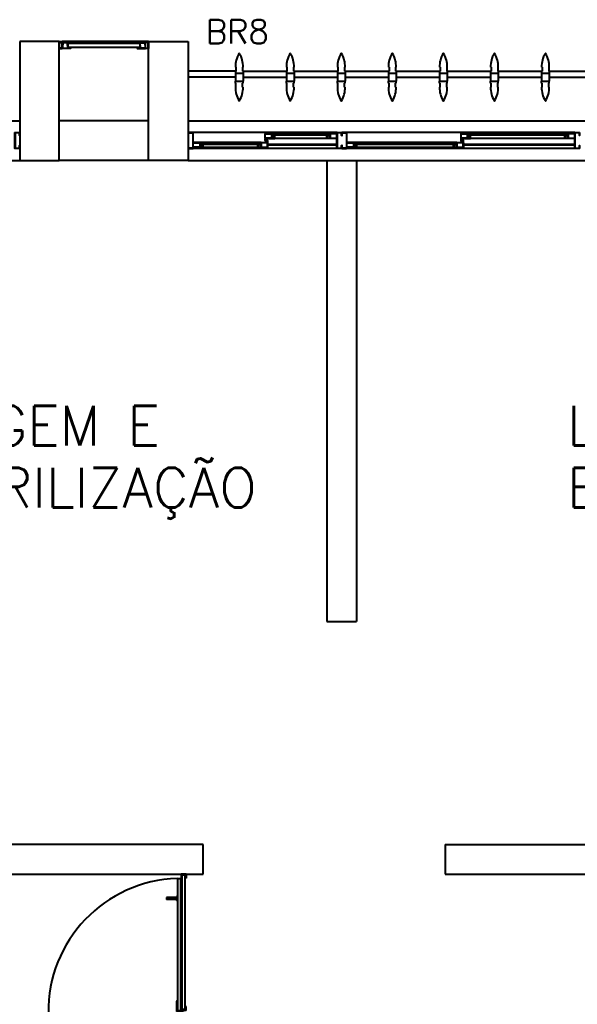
# Model space of a CAD drawing. Header units: millimetres. Extents: x 2686 to 2939, y 1294 to 1441.
# Drawn here: x 2706.271 to 2709.084, y 1433.719 to 1438.684 of the extents above; entities that cross this region are included whole.
import ezdxf

# ---------------------------------------------------------------- set-up
doc = ezdxf.new("R2010")
doc.units = ezdxf.units.MM
doc.linetypes.add('DASHED2', pattern=[0.375, 0.25, -0.125])
for name, color, linetype in [('AR-ALV', 2, 'Continuous'), ('AR-BRISES', 1, 'Continuous'), ('AR-ESQ', 1, 'Continuous'), ('AR-ESTC', 3, 'Continuous'), ('AR-PEITORIL', 1, 'Continuous'), ('AR-PORTA', 1, 'Continuous'), ('AR-VIDRO', 2, 'Continuous'), ('BR-PAINEL', 1, 'Continuous'), ('BR-SUPORTE', 1, 'Continuous'), ('BR-TEXTO', 2, 'Continuous'), ('DT-ESQ-BAGUETE-C', 1, 'Continuous'), ('DT-ESQ-BAGUETE-V', 1, 'Continuous'), ('DT-ESQ-CHAPA DOBRADA-V', 1, 'Continuous'), ('DT-ESQ-PERFIL CADEIRA-C', 2, 'Continuous'), ('DT-ESQ-PERFIL CADEIRA-V', 2, 'Continuous'), ('DT-ESQ-PERFIL U SIMPLES-C', 2, 'Continuous'), ('DT-ESQ-PERFIL U-C', 2, 'Continuous'), ('DT-ESQ-PERFIL U-V', 1, 'Continuous'), ('DT-ESQ-VENEZIANA-C', 1, 'Continuous'), ('DT-ESQ-VENEZIANA-V', 1, 'Continuous'), ('DT-ESQ-VIDRO-C', 2, 'Continuous'), ('DT-TXTMOD', 1, 'Continuous'), ('maçaneta', 1, 'Continuous'), ('montantes', 1, 'Continuous'), ('mov', 1, 'Continuous'), ('TEXTO', 2, 'Continuous')]:
    doc.layers.add(name, color=color, linetype=linetype)
doc.styles.add('S10', font='simplex.shx', dxfattribs={"height": 0.1})
doc.styles.add('S12', font='simplex.shx', dxfattribs={"width": 1.1, "height": 0.12})
doc.styles.add('UNB-100', font='simplex.shx', dxfattribs={"height": 0.2})

# ---------------------------------------------------------------- blocks, each defined once
blk = doc.blocks.new('EF23-P')
at = {"layer": 'DT-ESQ-PERFIL U-C', "ltscale": 0.1}
blk.add_lwpolyline([(0, -0.0615, -0.414214), (0.0015, -0.06), (0.0235, -0.06, -0.414214), (0.025, -0.0615), (0.025, -0.1385, -0.414214), (0.0235, -0.14), (0.0015, -0.14, -0.414214), (0, -0.1385), (0, -0.125), (0.0015, -0.125), (0.0015, -0.138, 0.414214), (0.002, -0.1385), (0.023, -0.1385, 0.414214), (0.0235, -0.138), (0.0235, -0.062, 0.414214), (0.023, -0.0615), (0.002, -0.0615, 0.414214), (0.0015, -0.062), (0.0015, -0.075), (0, -0.075)], format="xyb", close=True, dxfattribs=at)
at = {"layer": 'DT-TXTMOD', "ltscale": 0.1, "style": 'S10', "flags": 3}
for tag, p in [('M01', (0.025, -0.28)), ('M02', (0.3253, -0.28)), ('M03', (0.627, -0.28)), ('M04', (0.9288, -0.28)), ('M05', (1.2306, -0.28)), ('M06', (1.5323, -0.28)), ('M07', (1.8341, -0.28)), ('M08', (2.1359, -0.28)), ('M09', (2.4376, -0.28)), ('M10', (2.7394, -0.28)), ('M11', (3.0412, -0.28)), ('M12', (3.3429, -0.28)), ('M13', (3.6447, -0.28)), ('M14', (3.9464, -0.28)), ('M15', (4.2482, -0.28)), ('M16', (4.55, -0.28)), ('M17', (4.8517, -0.28))]:
    blk.add_attdef(tag, p, '', height=0.1, dxfattribs=at)
blk = doc.blocks.new('EF40-P')
at = {"layer": 'DT-ESQ-BAGUETE-C', "ltscale": 0.1}
for points in [[(3.81, -0.08), (3.7965, -0.08), (3.7965, -0.0785), (3.8095, -0.0785, 0.414214), (3.81, -0.078), (3.81, -0.067, 0.414214), (3.8095, -0.0665), (3.7965, -0.0665), (3.7965, -0.065), (3.81, -0.065, -0.414214), (3.8115, -0.0665), (3.8115, -0.0785, -0.414214)], [(4.3015, -0.08), (4.315, -0.08), (4.315, -0.0785), (4.302, -0.0785, -0.414214), (4.3015, -0.078), (4.3015, -0.067, -0.414214), (4.302, -0.0665), (4.315, -0.0665), (4.315, -0.065), (4.3015, -0.065, 0.414214), (4.3, -0.0665), (4.3, -0.0785, 0.414214)], [(4.7975, -0.08), (4.784, -0.08), (4.784, -0.0785), (4.797, -0.0785, 0.414214), (4.7975, -0.078), (4.7975, -0.067, 0.414214), (4.797, -0.0665), (4.784, -0.0665), (4.784, -0.065), (4.7975, -0.065, -0.414214), (4.799, -0.0665), (4.799, -0.0785, -0.414214)], [(5.0765, -0.08), (5.09, -0.08), (5.09, -0.0785), (5.077, -0.0785, -0.414214), (5.0765, -0.078), (5.0765, -0.067, -0.414214), (5.077, -0.0665), (5.09, -0.0665), (5.09, -0.065), (5.0765, -0.065, 0.414214), (5.075, -0.0665), (5.075, -0.0785, 0.414214)], [(3.2485, -0.125), (3.235, -0.125), (3.235, -0.1235), (3.248, -0.1235, 0.414214), (3.2485, -0.123), (3.2485, -0.112, 0.414214), (3.248, -0.1115), (3.235, -0.1115), (3.235, -0.11), (3.2485, -0.11, -0.414214), (3.25, -0.1115), (3.25, -0.1235, -0.414214)], [(3.7265, -0.125), (3.74, -0.125), (3.74, -0.1235), (3.727, -0.1235, -0.414214), (3.7265, -0.123), (3.7265, -0.112, -0.414214), (3.727, -0.1115), (3.74, -0.1115), (3.74, -0.11), (3.7265, -0.11, 0.414214), (3.725, -0.1115), (3.725, -0.1235, 0.414214)], [(4.4485, -0.125), (4.435, -0.125), (4.435, -0.1235), (4.448, -0.1235, 0.414214), (4.4485, -0.123), (4.4485, -0.112, 0.414214), (4.448, -0.1115), (4.435, -0.1115), (4.435, -0.11), (4.4485, -0.11, -0.414214), (4.45, -0.1115), (4.45, -0.1235, -0.414214)], [(4.714, -0.125), (4.7275, -0.125), (4.7275, -0.1235), (4.7145, -0.1235, -0.414214), (4.714, -0.123), (4.714, -0.112, -0.414214), (4.7145, -0.1115), (4.7275, -0.1115), (4.7275, -0.11), (4.714, -0.11, 0.414214), (4.7125, -0.1115), (4.7125, -0.1235, 0.414214)]]:
    blk.add_lwpolyline(points, format="xyb", close=True, dxfattribs=at)
at = {"layer": 'DT-ESQ-BAGUETE-V', "ltscale": 0.1}
for p, q in [((3.81, -0.065), (4.3015, -0.065)), ((4.7975, -0.065), (5.0765, -0.065)), ((3.2485, -0.11), (3.7265, -0.11)), ((4.4485, -0.11), (4.714, -0.11))]:
    blk.add_line(p, q, dxfattribs=at)
at = {"layer": 'DT-ESQ-CHAPA DOBRADA-V', "ltscale": 0.1}
for p, q in [((3.2, -0.077), (3.7615, -0.077)), ((3.2, -0.08), (3.7615, -0.08)), ((4.4, -0.077), (4.749, -0.077)), ((4.4, -0.08), (4.749, -0.08))]:
    blk.add_line(p, q, dxfattribs=at)
at = {"layer": 'DT-ESQ-PERFIL CADEIRA-C', "ltscale": 0.1}
for p, q in [((3.7635, -0.0885), (3.81, -0.0885)), ((4.35, -0.0885), (4.3015, -0.0885)), ((4.751, -0.0885), (4.7975, -0.0885)), ((5.125, -0.0885), (5.0765, -0.0885)), ((3.2, -0.1335), (3.2485, -0.1335)), ((3.773, -0.1335), (3.7265, -0.1335)), ((4.4, -0.1335), (4.4485, -0.1335)), ((4.7605, -0.1335), (4.714, -0.1335))]:
    blk.add_line(p, q, dxfattribs=at)
for points in [[(3.81, -0.087, -1), (3.81, -0.09), (3.7635, -0.09, -0.414214), (3.7615, -0.088), (3.7615, -0.067, -0.414214), (3.7635, -0.065), (3.795, -0.065, -0.414214), (3.7965, -0.0665), (3.7965, -0.087)], [(3.7965, -0.0885, -0.198913), (3.7954, -0.0881, -0.198913), (3.795, -0.087), (3.795, -0.067, 0.414214), (3.7945, -0.0665), (3.7635, -0.0665, 0.414214), (3.763, -0.067), (3.763, -0.088, 0.414214), (3.7635, -0.0885)], [(4.3015, -0.09), (4.35, -0.09), (4.35, -0.0885), (4.315, -0.0885, 0.198912), (4.3161, -0.0881, 0.198913), (4.3165, -0.087), (4.3165, -0.067, -0.414214), (4.317, -0.0665), (4.35, -0.0665), (4.35, -0.065), (4.3165, -0.065, 0.414214), (4.315, -0.0665), (4.315, -0.0785), (4.315, -0.08), (4.315, -0.087), (4.3015, -0.087, 1)], [(4.7975, -0.087, -1), (4.7975, -0.09), (4.751, -0.09, -0.414214), (4.749, -0.088), (4.749, -0.067, -0.414214), (4.751, -0.065), (4.7825, -0.065, -0.414214), (4.784, -0.0665), (4.784, -0.087)], [(4.784, -0.0885, -0.198913), (4.7829, -0.0881, -0.198913), (4.7825, -0.087), (4.7825, -0.067, 0.414214), (4.782, -0.0665), (4.751, -0.0665, 0.414214), (4.7505, -0.067), (4.7505, -0.088, 0.414214), (4.751, -0.0885)], [(5.0765, -0.09), (5.125, -0.09), (5.125, -0.0885), (5.09, -0.0885, 0.198912), (5.0911, -0.0881, 0.198913), (5.0915, -0.087), (5.0915, -0.067, -0.414214), (5.092, -0.0665), (5.125, -0.0665), (5.125, -0.065), (5.0915, -0.065, 0.414214), (5.09, -0.0665), (5.09, -0.0785), (5.09, -0.08), (5.09, -0.087), (5.0765, -0.087, 1)], [(3.2485, -0.135), (3.2, -0.135), (3.2, -0.1335), (3.235, -0.1335, -0.198912), (3.2339, -0.1331, -0.198913), (3.2335, -0.132), (3.2335, -0.112, 0.414214), (3.233, -0.1115), (3.2, -0.1115), (3.2, -0.11), (3.2335, -0.11, -0.414214), (3.235, -0.1115), (3.235, -0.1235), (3.235, -0.125), (3.235, -0.132), (3.2485, -0.132, -1)], [(3.7265, -0.132, 1), (3.7265, -0.135), (3.773, -0.135, 0.414214), (3.775, -0.133), (3.775, -0.112, 0.414214), (3.773, -0.11), (3.7415, -0.11, 0.414214), (3.74, -0.1115), (3.74, -0.132)], [(3.74, -0.1335, 0.198913), (3.7411, -0.1331, 0.198913), (3.7415, -0.132), (3.7415, -0.112, -0.414214), (3.742, -0.1115), (3.773, -0.1115, -0.414214), (3.7735, -0.112), (3.7735, -0.133, -0.414214), (3.773, -0.1335)], [(4.4485, -0.135), (4.4, -0.135), (4.4, -0.1335), (4.435, -0.1335, -0.198912), (4.4339, -0.1331, -0.198913), (4.4335, -0.132), (4.4335, -0.112, 0.414214), (4.433, -0.1115), (4.4, -0.1115), (4.4, -0.11), (4.4335, -0.11, -0.414214), (4.435, -0.1115), (4.435, -0.1235), (4.435, -0.125), (4.435, -0.132), (4.4485, -0.132, -1)], [(4.714, -0.132, 1), (4.714, -0.135), (4.7605, -0.135, 0.414214), (4.7625, -0.133), (4.7625, -0.112, 0.414214), (4.7605, -0.11), (4.729, -0.11, 0.414214), (4.7275, -0.1115), (4.7275, -0.132)], [(4.7275, -0.1335, 0.198913), (4.7286, -0.1331, 0.198913), (4.729, -0.132), (4.729, -0.112, -0.414214), (4.7295, -0.1115), (4.7605, -0.1115, -0.414214), (4.761, -0.112), (4.761, -0.133, -0.414214), (4.7605, -0.1335)]]:
    blk.add_lwpolyline(points, format="xyb", close=True, dxfattribs=at)
at = {"layer": 'DT-ESQ-PERFIL CADEIRA-V', "ltscale": 0.1}
for p, q in [((3.795, -0.09), (4.3015, -0.09)), ((4.7825, -0.09), (5.0765, -0.09)), ((3.2485, -0.135), (3.7265, -0.135)), ((4.4485, -0.135), (4.714, -0.135))]:
    blk.add_line(p, q, dxfattribs=at)
at = {"layer": 'DT-ESQ-PERFIL U SIMPLES-C', "ltscale": 0.1}
for points in [[(3.7635, -0.102), (3.7715, -0.102), (3.7715, -0.1005), (3.7635, -0.1005, -0.414214), (3.763, -0.1), (3.763, -0.092, -0.414214), (3.7635, -0.0915), (3.7715, -0.0915), (3.7715, -0.09), (3.7635, -0.09, 0.414214), (3.7615, -0.092), (3.7615, -0.1, 0.414214)], [(3.773, -0.098), (3.765, -0.098), (3.765, -0.0995), (3.773, -0.0995, -0.414214), (3.7735, -0.1), (3.7735, -0.108, -0.414214), (3.773, -0.1085), (3.765, -0.1085), (3.765, -0.11), (3.773, -0.11, 0.414214), (3.775, -0.108), (3.775, -0.1, 0.414214)], [(4.751, -0.102), (4.759, -0.102), (4.759, -0.1005), (4.751, -0.1005, -0.414214), (4.7505, -0.1), (4.7505, -0.092, -0.414214), (4.751, -0.0915), (4.759, -0.0915), (4.759, -0.09), (4.751, -0.09, 0.414214), (4.749, -0.092), (4.749, -0.1, 0.414214)], [(4.7605, -0.098), (4.7525, -0.098), (4.7525, -0.0995), (4.7605, -0.0995, -0.414214), (4.761, -0.1), (4.761, -0.108, -0.414214), (4.7605, -0.1085), (4.7525, -0.1085), (4.7525, -0.11), (4.7605, -0.11, 0.414214), (4.7625, -0.108), (4.7625, -0.1, 0.414214)]]:
    blk.add_lwpolyline(points, format="xyb", close=True, dxfattribs=at)
at = {"layer": 'DT-ESQ-PERFIL U-C', "ltscale": 0.1}
for points in [[(3.175, -0.0615, -0.414214), (3.1765, -0.06), (3.1985, -0.06, -0.414214), (3.2, -0.0615), (3.2, -0.1385, -0.414214), (3.1985, -0.14), (3.1765, -0.14, -0.414214), (3.175, -0.1385), (3.175, -0.125), (3.1765, -0.125), (3.1765, -0.138, 0.414214), (3.177, -0.1385), (3.198, -0.1385, 0.414214), (3.1985, -0.138), (3.1985, -0.062, 0.414214), (3.198, -0.0615), (3.177, -0.0615, 0.414214), (3.1765, -0.062), (3.1765, -0.075), (3.175, -0.075)], [(4.375, -0.0615, 0.414214), (4.3735, -0.06), (4.3515, -0.06, 0.414214), (4.35, -0.0615), (4.35, -0.1385, 0.414214), (4.3515, -0.14), (4.3735, -0.14, 0.414214), (4.375, -0.1385), (4.375, -0.125), (4.3735, -0.125), (4.3735, -0.138, -0.414214), (4.373, -0.1385), (4.352, -0.1385, -0.414214), (4.3515, -0.138), (4.3515, -0.062, -0.414214), (4.352, -0.0615), (4.373, -0.0615, -0.414214), (4.3735, -0.062), (4.3735, -0.075), (4.375, -0.075)], [(4.375, -0.0615, -0.414214), (4.3765, -0.06), (4.3985, -0.06, -0.414214), (4.4, -0.0615), (4.4, -0.1385, -0.414214), (4.3985, -0.14), (4.3765, -0.14, -0.414214), (4.375, -0.1385), (4.375, -0.125), (4.3765, -0.125), (4.3765, -0.138, 0.414214), (4.377, -0.1385), (4.398, -0.1385, 0.414214), (4.3985, -0.138), (4.3985, -0.062, 0.414214), (4.398, -0.0615), (4.377, -0.0615, 0.414214), (4.3765, -0.062), (4.3765, -0.075), (4.375, -0.075)], [(5.15, -0.0615, 0.414214), (5.1485, -0.06), (5.1265, -0.06, 0.414214), (5.125, -0.0615), (5.125, -0.1385, 0.414214), (5.1265, -0.14), (5.1485, -0.14, 0.414214), (5.15, -0.1385), (5.15, -0.125), (5.1485, -0.125), (5.1485, -0.138, -0.414214), (5.148, -0.1385), (5.127, -0.1385, -0.414214), (5.1265, -0.138), (5.1265, -0.062, -0.414214), (5.127, -0.0615), (5.148, -0.0615, -0.414214), (5.1485, -0.062), (5.1485, -0.075), (5.15, -0.075)]]:
    blk.add_lwpolyline(points, format="xyb", close=True, dxfattribs=at)
at = {"layer": 'DT-ESQ-PERFIL U-V', "ltscale": 0.1}
for p, q in [((3.1985, -0.06), (4.3515, -0.06)), ((4.3985, -0.06), (5.1265, -0.06)), ((3.1985, -0.14), (4.3515, -0.14)), ((4.3985, -0.14), (5.1265, -0.14))]:
    blk.add_line(p, q, dxfattribs=at)
at = {"layer": 'DT-ESQ-VIDRO-C', "ltscale": 0.1}
for points in [[(4.3125, -0.085), (4.3125, -0.082), (3.799, -0.082), (3.799, -0.085)], [(5.0875, -0.085), (5.0875, -0.082), (4.7865, -0.082), (4.7865, -0.085)], [(3.238, -0.13), (3.238, -0.127), (3.737, -0.127), (3.737, -0.13)], [(4.438, -0.13), (4.438, -0.127), (4.7245, -0.127), (4.7245, -0.13)]]:
    blk.add_lwpolyline(points, close=True, dxfattribs=at)
at = {"layer": 'DT-TXTMOD', "ltscale": 0.1, "style": 'S10', "flags": 3}
for tag, p in [('M01', (0.025, -0.28)), ('M02', (0.3253, -0.28)), ('M03', (0.627, -0.28)), ('M04', (0.9288, -0.28)), ('M05', (1.2306, -0.28)), ('M06', (1.5323, -0.28)), ('M07', (1.8341, -0.28)), ('M08', (2.1359, -0.28)), ('M09', (2.4376, -0.28)), ('M10', (2.7394, -0.28)), ('M11', (3.0412, -0.28)), ('M12', (3.3429, -0.28)), ('M13', (3.6447, -0.28)), ('M14', (3.9464, -0.28)), ('M15', (4.2482, -0.28)), ('M16', (4.55, -0.28)), ('M17', (4.8517, -0.28))]:
    blk.add_attdef(tag, p, '', height=0.1, dxfattribs=at)
blk = doc.blocks.new('PV1')
at = {"layer": 'AR-VIDRO'}
for p, q in [((0.6825, 0.02), (0.005, 0.02)), ((0.6825, 0.005), (0.005, 0.005)), ((0.0215, 0.0443), (0.0215, 0.0293)), ((0.0215, 0.0443), (0.6875, 0.0443)), ((0.0215, 0.0293), (0.6875, 0.0293)), ((2.7035, 0.0443), (2.0375, 0.0443)), ((2.7035, 0.0293), (2.0375, 0.0293)), ((2.0425, 0.02), (2.72, 0.02)), ((2.0425, 0.005), (2.72, 0.005)), ((2.7035, 0.0443), (2.7035, 0.0293))]:
    blk.add_line(p, q, dxfattribs=at)
at = {"layer": 'maçaneta'}
for p, q in [((0.1165, 0.0993), (0.1265, 0.0993)), ((0.1165, 0.0493), (0.1165, 0.0993)), ((0.1265, 0.0493), (0.1265, 0.0993)), ((2.5985, 0.0493), (2.5985, 0.0993)), ((2.6085, 0.0993), (2.5985, 0.0993)), ((2.6085, 0.0493), (2.6085, 0.0993)), ((0.1115, 0.0443), (0.1115, 0.0493)), ((0.1115, 0.0493), (0.1315, 0.0493)), ((0.1315, 0.0443), (0.1315, 0.0493)), ((2.6135, 0.0493), (2.5935, 0.0493)), ((2.5935, 0.0443), (2.5935, 0.0493)), ((2.6135, 0.0443), (2.6135, 0.0493))]:
    blk.add_line(p, q, dxfattribs=at)
at = {"layer": 'montantes'}
for p, q in [((0, 0), (0, 0.025)), ((0, 0.025), (0.02, 0.025)), ((0, 0), (0.02, 0)), ((0.005, 0.005), (0.005, 0.02)), ((0.02, 0.02), (0.02, 0.025)), ((0.02, 0), (0.02, 0.005)), ((0.6425, 0.0493), (0.6925, 0.0493)), ((0.6425, 0.025), (0.6925, 0.025)), ((0.6875, 0.025), (0.6675, 0.025)), ((0.6675, 0.02), (0.6675, 0.025)), ((0.6675, 0), (0.6675, 0.005)), ((0.6875, 0), (0.6675, 0)), ((0.6825, 0.005), (0.6825, 0.02)), ((0.6875, 0.0443), (0.6875, 0.0293)), ((0.6875, 0), (0.6875, 0.025)), ((0.6925, 0.0493), (0.6925, 0.025)), ((2.0325, 0.0493), (2.0325, 0.025)), ((2.0825, 0.0493), (2.0325, 0.0493)), ((2.0825, 0.025), (2.0325, 0.025)), ((2.0375, 0.0443), (2.0375, 0.0293)), ((2.0375, 0.025), (2.0575, 0.025)), ((2.0375, 0), (2.0375, 0.025)), ((2.0375, 0), (2.0575, 0)), ((2.0425, 0.005), (2.0425, 0.02)), ((2.0575, 0.02), (2.0575, 0.025)), ((2.0575, 0), (2.0575, 0.005)), ((2.705, 0.02), (2.705, 0.025)), ((2.725, 0.025), (2.705, 0.025)), ((2.705, 0), (2.705, 0.005)), ((2.725, 0), (2.705, 0)), ((2.72, 0.005), (2.72, 0.02)), ((2.725, 0), (2.725, 0.025))]:
    blk.add_line(p, q, dxfattribs=at)
for centre in [(0.6925, 0.02), (2.0325, 0.02)]:
    blk.add_circle(centre, 0.005, dxfattribs=at)
for centre, start, end in [((0.6425, 0.0443), 90, 180), ((0.6425, 0.03), 180, 270), ((2.0825, 0.0443), 0, 90), ((2.0825, 0.03), 270, 0)]:
    blk.add_arc(centre, 0.005, start, end, dxfattribs=at)
at = {"layer": 'mov'}
for centre, start, end in [((0.692, 0.025), 0, 178.3547), ((2.033, 0.025), 1.6453, 180)]:
    blk.add_arc(centre, 0.6705, start, end, dxfattribs=at)
blk = doc.blocks.new('BR-MODULO8')
at = {"layer": 'BR-PAINEL'}
for p, q in [((-4.9117, 0.27), (-4.9092, 0.27)), ((-4.9117, 0.25), (-4.9117, 0.24)), ((-4.9117, 0.25), (-4.9092, 0.25)), ((-4.9092, 0.27), (-4.9092, 0.25)), ((-4.8758, 0.27), (-4.8758, 0.25)), ((-4.8733, 0.27), (-4.8758, 0.27)), ((-4.8733, 0.25), (-4.8758, 0.25)), ((-4.8733, 0.25), (-4.8733, 0.24)), ((-4.6542, 0.27), (-4.6517, 0.27)), ((-4.6542, 0.25), (-4.6542, 0.24)), ((-4.6542, 0.25), (-4.6517, 0.25)), ((-4.6517, 0.27), (-4.6517, 0.25)), ((-4.6183, 0.27), (-4.6183, 0.25)), ((-4.6158, 0.27), (-4.6183, 0.27)), ((-4.6158, 0.25), (-4.6183, 0.25)), ((-4.6158, 0.25), (-4.6158, 0.24)), ((-4.3967, 0.27), (-4.3942, 0.27)), ((-4.3967, 0.25), (-4.3967, 0.24)), ((-4.3967, 0.25), (-4.3942, 0.25)), ((-4.3942, 0.27), (-4.3942, 0.25)), ((-4.3608, 0.27), (-4.3608, 0.25)), ((-4.3583, 0.27), (-4.3608, 0.27)), ((-4.3583, 0.25), (-4.3608, 0.25)), ((-4.3583, 0.25), (-4.3583, 0.24)), ((-4.1392, 0.27), (-4.1367, 0.27)), ((-4.1392, 0.25), (-4.1392, 0.24)), ((-4.1392, 0.25), (-4.1367, 0.25)), ((-4.1367, 0.27), (-4.1367, 0.25)), ((-4.1033, 0.27), (-4.1033, 0.25)), ((-4.1008, 0.27), (-4.1033, 0.27)), ((-4.1008, 0.25), (-4.1033, 0.25)), ((-4.1008, 0.25), (-4.1008, 0.24)), ((-3.8817, 0.27), (-3.8792, 0.27)), ((-3.8817, 0.25), (-3.8817, 0.24)), ((-3.8817, 0.25), (-3.8792, 0.25)), ((-3.8792, 0.27), (-3.8792, 0.25)), ((-3.8458, 0.27), (-3.8458, 0.25)), ((-3.8433, 0.27), (-3.8458, 0.27)), ((-3.8433, 0.25), (-3.8458, 0.25)), ((-3.8433, 0.25), (-3.8433, 0.24)), ((-3.6242, 0.27), (-3.6217, 0.27)), ((-3.6242, 0.25), (-3.6242, 0.24)), ((-3.6242, 0.25), (-3.6217, 0.25)), ((-3.6217, 0.27), (-3.6217, 0.25)), ((-3.5883, 0.27), (-3.5883, 0.25)), ((-3.5858, 0.27), (-3.5883, 0.27)), ((-3.5858, 0.25), (-3.5883, 0.25)), ((-3.5858, 0.25), (-3.5858, 0.24)), ((-3.3667, 0.27), (-3.3642, 0.27)), ((-3.3667, 0.25), (-3.3667, 0.24)), ((-3.3667, 0.25), (-3.3642, 0.25)), ((-3.3642, 0.27), (-3.3642, 0.25)), ((-3.3308, 0.27), (-3.3308, 0.25)), ((-3.3283, 0.27), (-3.3308, 0.27)), ((-3.3283, 0.25), (-3.3308, 0.25)), ((-3.3283, 0.25), (-3.3283, 0.24)), ((-4.9117, 0.24), (-4.8733, 0.24)), ((-4.9117, 0.24), (-4.9117, 0.2)), ((-4.9117, 0.2), (-4.8733, 0.2)), ((-4.9117, 0.19), (-4.9117, 0.2)), ((-4.8733, 0.24), (-4.8733, 0.2)), ((-4.8733, 0.19), (-4.8733, 0.2)), ((-4.6542, 0.24), (-4.6158, 0.24)), ((-4.6542, 0.24), (-4.6542, 0.2)), ((-4.6542, 0.2), (-4.6158, 0.2)), ((-4.6542, 0.19), (-4.6542, 0.2)), ((-4.6158, 0.24), (-4.6158, 0.2)), ((-4.6158, 0.19), (-4.6158, 0.2)), ((-4.3967, 0.24), (-4.3583, 0.24)), ((-4.3967, 0.24), (-4.3967, 0.2)), ((-4.3967, 0.2), (-4.3583, 0.2)), ((-4.3967, 0.19), (-4.3967, 0.2)), ((-4.3583, 0.24), (-4.3583, 0.2)), ((-4.3583, 0.19), (-4.3583, 0.2)), ((-4.1392, 0.24), (-4.1008, 0.24)), ((-4.1392, 0.24), (-4.1392, 0.2)), ((-4.1392, 0.2), (-4.1008, 0.2)), ((-4.1392, 0.19), (-4.1392, 0.2)), ((-4.1008, 0.24), (-4.1008, 0.2)), ((-4.1008, 0.19), (-4.1008, 0.2)), ((-3.8817, 0.24), (-3.8433, 0.24)), ((-3.8817, 0.24), (-3.8817, 0.2)), ((-3.8817, 0.2), (-3.8433, 0.2)), ((-3.8817, 0.19), (-3.8817, 0.2)), ((-3.8433, 0.24), (-3.8433, 0.2)), ((-3.8433, 0.19), (-3.8433, 0.2)), ((-3.6242, 0.24), (-3.5858, 0.24)), ((-3.6242, 0.24), (-3.6242, 0.2)), ((-3.6242, 0.2), (-3.5858, 0.2)), ((-3.6242, 0.19), (-3.6242, 0.2)), ((-3.5858, 0.24), (-3.5858, 0.2)), ((-3.5858, 0.19), (-3.5858, 0.2)), ((-3.3667, 0.24), (-3.3283, 0.24)), ((-3.3667, 0.24), (-3.3667, 0.2)), ((-3.3667, 0.2), (-3.3283, 0.2)), ((-3.3667, 0.19), (-3.3667, 0.2)), ((-3.3283, 0.24), (-3.3283, 0.2)), ((-3.3283, 0.19), (-3.3283, 0.2)), ((-4.9117, 0.19), (-4.9092, 0.19)), ((-4.9117, 0.17), (-4.9092, 0.17)), ((-4.9092, 0.17), (-4.9092, 0.19)), ((-4.8733, 0.19), (-4.8758, 0.19)), ((-4.8758, 0.17), (-4.8758, 0.19)), ((-4.8733, 0.17), (-4.8758, 0.17)), ((-4.6542, 0.19), (-4.6517, 0.19)), ((-4.6542, 0.17), (-4.6517, 0.17)), ((-4.6517, 0.17), (-4.6517, 0.19)), ((-4.6158, 0.19), (-4.6183, 0.19)), ((-4.6183, 0.17), (-4.6183, 0.19)), ((-4.6158, 0.17), (-4.6183, 0.17)), ((-4.3967, 0.19), (-4.3942, 0.19)), ((-4.3967, 0.17), (-4.3942, 0.17)), ((-4.3942, 0.17), (-4.3942, 0.19)), ((-4.3583, 0.19), (-4.3608, 0.19)), ((-4.3608, 0.17), (-4.3608, 0.19)), ((-4.3583, 0.17), (-4.3608, 0.17)), ((-4.1392, 0.19), (-4.1367, 0.19)), ((-4.1392, 0.17), (-4.1367, 0.17)), ((-4.1367, 0.17), (-4.1367, 0.19)), ((-4.1008, 0.19), (-4.1033, 0.19)), ((-4.1033, 0.17), (-4.1033, 0.19)), ((-4.1008, 0.17), (-4.1033, 0.17)), ((-3.8817, 0.19), (-3.8792, 0.19)), ((-3.8817, 0.17), (-3.8792, 0.17)), ((-3.8792, 0.17), (-3.8792, 0.19)), ((-3.8433, 0.19), (-3.8458, 0.19)), ((-3.8458, 0.17), (-3.8458, 0.19)), ((-3.8433, 0.17), (-3.8458, 0.17)), ((-3.6242, 0.19), (-3.6217, 0.19)), ((-3.6242, 0.17), (-3.6217, 0.17)), ((-3.6217, 0.17), (-3.6217, 0.19)), ((-3.5858, 0.19), (-3.5883, 0.19)), ((-3.5883, 0.17), (-3.5883, 0.19)), ((-3.5858, 0.17), (-3.5883, 0.17)), ((-3.3667, 0.19), (-3.3642, 0.19)), ((-3.3667, 0.17), (-3.3642, 0.17)), ((-3.3642, 0.17), (-3.3642, 0.19)), ((-3.3283, 0.19), (-3.3308, 0.19)), ((-3.3308, 0.17), (-3.3308, 0.19)), ((-3.3283, 0.17), (-3.3308, 0.17))]:
    blk.add_line(p, q, dxfattribs=at)
for centre, radius, start, end in [((-4.7867, 0.2739), 0.1251, 148.4721, 181.772), ((-4.8925, 0.3387), 0.001, 37.1012, 142.8988), ((-4.9983, 0.2739), 0.1251, 358.228, 31.5279), ((-4.5292, 0.2739), 0.1251, 148.4721, 181.772), ((-4.635, 0.3387), 0.001, 37.1012, 142.8988), ((-4.7408, 0.2739), 0.1251, 358.228, 31.5279), ((-4.2717, 0.2739), 0.1251, 148.4721, 181.772), ((-4.3775, 0.3387), 0.001, 37.1012, 142.8988), ((-4.4833, 0.2739), 0.1251, 358.228, 31.5279), ((-4.0142, 0.2739), 0.1251, 148.4721, 181.772), ((-4.12, 0.3387), 0.001, 37.1012, 142.8988), ((-4.2258, 0.2739), 0.1251, 358.228, 31.5279), ((-3.7567, 0.2739), 0.1251, 148.4721, 181.772), ((-3.8625, 0.3387), 0.001, 37.1012, 142.8988), ((-3.9683, 0.2739), 0.1251, 358.228, 31.5279), ((-3.4992, 0.2739), 0.1251, 148.4721, 181.772), ((-3.605, 0.3387), 0.001, 37.1012, 142.8988), ((-3.7108, 0.2739), 0.1251, 358.228, 31.5279), ((-3.2417, 0.2739), 0.1251, 148.4721, 181.772), ((-3.3475, 0.3387), 0.001, 37.1012, 142.8988), ((-3.4533, 0.2739), 0.1251, 358.228, 31.5279), ((-4.7867, 0.1661), 0.1251, 178.228, 211.5279), ((-4.9983, 0.1661), 0.1251, 328.4721, 1.772), ((-4.5292, 0.1661), 0.1251, 178.228, 211.5279), ((-4.7408, 0.1661), 0.1251, 328.4721, 1.772), ((-4.2717, 0.1661), 0.1251, 178.228, 211.5279), ((-4.4833, 0.1661), 0.1251, 328.4721, 1.772), ((-4.0142, 0.1661), 0.1251, 178.228, 211.5279), ((-4.2258, 0.1661), 0.1251, 328.4721, 1.772), ((-3.7567, 0.1661), 0.1251, 178.228, 211.5279), ((-3.9683, 0.1661), 0.1251, 328.4721, 1.772), ((-3.4992, 0.1661), 0.1251, 178.228, 211.5279), ((-3.7108, 0.1661), 0.1251, 328.4721, 1.772), ((-3.2417, 0.1661), 0.1251, 178.228, 211.5279), ((-3.4533, 0.1661), 0.1251, 328.4721, 1.772), ((-4.8925, 0.1013), 0.001, 217.1012, 322.8988), ((-4.635, 0.1013), 0.001, 217.1012, 322.8988), ((-4.3775, 0.1013), 0.001, 217.1012, 322.8988), ((-4.12, 0.1013), 0.001, 217.1012, 322.8988), ((-3.8625, 0.1013), 0.001, 217.1012, 322.8988), ((-3.605, 0.1013), 0.001, 217.1012, 322.8988), ((-3.3475, 0.1013), 0.001, 217.1012, 322.8988)]:
    blk.add_arc(centre, radius, start, end, dxfattribs=at)
at = {"layer": 'BR-SUPORTE'}
for p, q in [((-4.9117, 0.25), (-5.15, 0.25)), ((-4.8733, 0.25), (-4.6517, 0.25)), ((-4.6158, 0.25), (-4.3942, 0.25)), ((-4.3583, 0.25), (-4.1367, 0.25)), ((-4.1008, 0.25), (-3.8792, 0.25)), ((-3.8433, 0.25), (-3.6217, 0.25)), ((-3.5858, 0.25), (-3.3642, 0.25)), ((-3.3283, 0.25), (-3.1067, 0.25)), ((-4.9117, 0.22), (-5.15, 0.22)), ((-4.8733, 0.22), (-4.6542, 0.22)), ((-4.6158, 0.22), (-4.3967, 0.22)), ((-4.3583, 0.22), (-4.1392, 0.22)), ((-4.1008, 0.22), (-3.8817, 0.22)), ((-3.8433, 0.22), (-3.6242, 0.22)), ((-3.5858, 0.22), (-3.3667, 0.22)), ((-3.3283, 0.22), (-3.1092, 0.22))]:
    blk.add_line(p, q, dxfattribs=at)
blk = doc.blocks.new('EF01C-P')
at = {"layer": 'DT-ESQ-BAGUETE-C', "ltscale": 0.1}
for points in [[(0.0015, 0.035), (0.015, 0.035), (0.015, 0.0335), (0.0015, 0.0335), (0.0015, 0.005), (0.015, 0.005), (0.015, 0.0035), (0.0015, 0.0035, -0.414214), (0, 0.005), (0, 0.0335, -0.414214)], [(0.4485, 0.035), (0.435, 0.035), (0.435, 0.0335), (0.4485, 0.0335), (0.4485, 0.005), (0.435, 0.005), (0.435, 0.0035), (0.4485, 0.0035, 0.414214), (0.45, 0.005), (0.45, 0.0335, 0.414214)]]:
    blk.add_lwpolyline(points, format="xyb", close=True, dxfattribs=at)
at = {"layer": 'DT-ESQ-PERFIL CADEIRA-C', "ltscale": 0.1}
for points in [[(0.01, 0.0015), (0.01, 0.003), (0.0015, 0.003, 1), (0.0015, 0), (0.015, 0, 0.414214), (0.0165, 0.0015), (0.0165, 0.0335), (0.043, 0.0335)], [(0.043, 0.0065), (0.018, 0.0065), (0.018, 0.0165), (0.0165, 0.0165), (0.0165, 0.0065, 0.414214), (0.018, 0.005), (0.043, 0.005), (0.0565, 0.005, 1), (0.0565, 0.008), (0.043, 0.008), (0.043, 0.02), (0.043, 0.032), (0.0565, 0.032, 1), (0.0565, 0.035), (0.043, 0.035), (0.0165, 0.035, 0.414214), (0.015, 0.0335), (0.015, 0.0015), (0.0015, 0.0015)], [(0.0415, 0.02), (0.0415, 0.032, -0.414214), (0.043, 0.0335), (0.0565, 0.0335)], [(0.0415, 0.02), (0.0415, 0.008, 0.414214), (0.043, 0.0065), (0.0565, 0.0065)], [(0.407, 0.0065), (0.432, 0.0065), (0.432, 0.0165), (0.4335, 0.0165), (0.4335, 0.0065, -0.414214), (0.432, 0.005), (0.407, 0.005), (0.3935, 0.005, -1), (0.3935, 0.008), (0.407, 0.008), (0.407, 0.02), (0.407, 0.032), (0.3935, 0.032, -1), (0.3935, 0.035), (0.407, 0.035), (0.4335, 0.035, -0.414214), (0.435, 0.0335), (0.435, 0.0015), (0.4485, 0.0015)], [(0.4085, 0.02), (0.4085, 0.032, 0.414214), (0.407, 0.0335), (0.3935, 0.0335)], [(0.4085, 0.02), (0.4085, 0.008, -0.414214), (0.407, 0.0065), (0.3935, 0.0065)], [(0.44, 0.0015), (0.44, 0.003), (0.4485, 0.003, -1), (0.4485, 0), (0.435, 0, -0.414214), (0.4335, 0.0015), (0.4335, 0.0335), (0.407, 0.0335)]]:
    blk.add_lwpolyline(points, format="xyb", dxfattribs=at)
at = {"layer": 'DT-ESQ-PERFIL CADEIRA-V', "ltscale": 0.1}
blk.add_line((0.015, 0), (0.435, 0), dxfattribs=at)
at = {"layer": 'DT-ESQ-VENEZIANA-C', "ltscale": 0.1}
for p, q in [((0.043, 0.0105), (0.407, 0.0105)), ((0.043, 0.009), (0.407, 0.009))]:
    blk.add_line(p, q, dxfattribs=at)
at = {"layer": 'DT-ESQ-VENEZIANA-V', "ltscale": 0.1}
blk.add_line((0.043, 0.031), (0.407, 0.031), dxfattribs=at)
at = {"layer": 'DT-TXTMOD', "ltscale": 0.1, "style": 'S10', "flags": 3}
blk.add_attdef('EF01C', (0.0208, -0.14), '', height=0.1, dxfattribs=at)

msp = doc.modelspace()

# ---------------------------------------------------------------- linework, layer by layer
at = {"layer": 'AR-ALV'}
for p, q in [((2706.9207, 1438.1749), (2706.4737, 1438.1749)), ((2706.9207, 1437.9749), (2706.4707, 1437.9749)), ((2707.8207, 1437.9749), (2707.8207, 1435.6499)), ((2707.8207, 1437.9749), (2707.9707, 1437.9749)), ((2707.9707, 1437.9749), (2707.9707, 1435.6499)), ((2707.8207, 1435.6499), (2707.9707, 1435.6499)), ((2707.1957, 1434.5249), (2704.9707, 1434.5249)), ((2707.1957, 1434.3749), (2707.1957, 1434.5249)), ((2708.4178, 1434.5249), (2711.4207, 1434.5249)), ((2708.4178, 1434.5249), (2708.4178, 1434.3749)), ((2702.9207, 1434.3749), (2707.1957, 1434.3749)), ((2708.4178, 1434.3749), (2711.6707, 1434.3749))]:
    msp.add_line(p, q, dxfattribs=at)
at = {"layer": 'AR-ESTC'}
for p, q in [((2706.4707, 1438.5749), (2706.2707, 1438.5749)), ((2706.2707, 1438.5749), (2706.2707, 1437.9749)), ((2706.4707, 1437.9749), (2706.4707, 1438.5749)), ((2706.9207, 1438.5749), (2707.1207, 1438.5749)), ((2706.9207, 1437.9749), (2706.9207, 1438.5749)), ((2707.1207, 1438.5749), (2707.1207, 1437.9749)), ((2706.2707, 1437.9749), (2706.4707, 1437.9749)), ((2707.1207, 1437.9749), (2706.9207, 1437.9749))]:
    msp.add_line(p, q, dxfattribs=at)
at = {"layer": 'AR-PEITORIL'}
for p, q in [((2701.1207, 1438.1749), (2706.2707, 1438.1749)), ((2707.1207, 1438.1749), (2712.2707, 1438.1749)), ((2701.1207, 1437.9749), (2706.2707, 1437.9749)), ((2707.1207, 1437.9749), (2712.2707, 1437.9749))]:
    msp.add_line(p, q, dxfattribs=at)

# ---------------------------------------------------------------- block references
at = {"layer": 'AR-BRISES'}
ref = msp.add_blockref('BR-MODULO8', (2712.2707, 1438.1749), dxfattribs=at)
ref.add_attrib('BR', 'BR8', (2707.2092, 1438.5645), dxfattribs={"layer": 'BR-TEXTO', "height": 0.12, "style": 'S12'})
at = {"layer": 'AR-ESQ', "rotation": 180}
msp.add_blockref('EF01C-P', (2706.9207, 1438.5749), dxfattribs=at)
at = {"layer": 'AR-ESQ', "linetype": 'DASHED2', "rotation": 180}
for name, p in [('EF23-P', (2706.2707, 1437.9749)), ('EF40-P', (2712.2707, 1437.9749))]:
    msp.add_blockref(name, p, dxfattribs=at)
at = {"layer": 'AR-PORTA', "rotation": 90}
msp.add_blockref('PV1', (2707.1107, 1431.6499), dxfattribs=at)

# ---------------------------------------------------------------- texts
at = {"layer": 'TEXTO', "style": 'UNB-100'}
for s, p in [('LAVAGEM E', (2705.5205, 1436.5373)), ('LAVAGEM E', (2709.0327, 1436.5373)), ('ESTERILIZAÇÃO', (2705.5205, 1436.2246)), ('ESTERILIZAÇÃO', (2709.0327, 1436.2246))]:
    msp.add_text(s, height=0.2, dxfattribs=at).set_placement(p)

doc.saveas('drawing.dxf')
